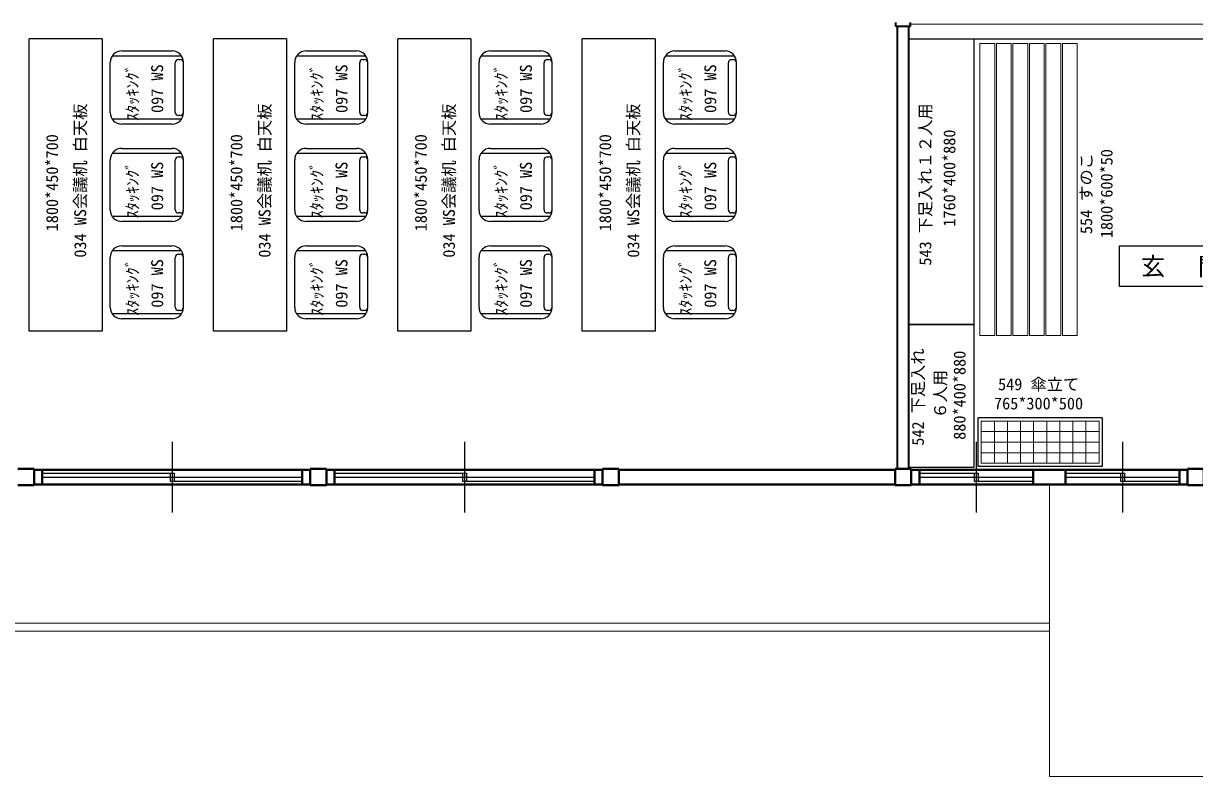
# Model space of a CAD drawing. Units: millimetres at full size, sheet at 1:50; details may follow other scales. Extents: x -14675 to 15005, y -12610 to 11367.
# Drawn here: x -7564 to -355, y -12610 to -7970 of the extents above; entities that cross this region are included whole.
import ezdxf
from ezdxf.enums import TextEntityAlignment as Align

# ---------------------------------------------------------------- set-up
doc = ezdxf.new("R2010")
doc.units = ezdxf.units.MM
doc.header["$LTSCALE"] = 50
for name, color, linetype, lineweight in [('0-2', 2, 'Continuous', 40), ('0-3', 7, 'Continuous', 25), ('0-4', 7, 'Continuous', 25), ('0-F', 4, 'Continuous', 18)]:
    doc.layers.add(name, color=color, linetype=linetype, lineweight=lineweight)
doc.styles.add('ＭＳ ゴシック', font='')
doc.styles.get('ＭＳ ゴシック').set_extended_font_data('MS Gothic')

msp = doc.modelspace()

# ---------------------------------------------------------------- linework, layer by layer
at = {"layer": '0-2', "color": 7, "lineweight": 25}
for p, q in [((-6648.58, -10547.15), (-6648.58, -10983.4)), ((-4848.59, -10547.15), (-4848.59, -10983.4)), ((-1698.59, -10547.15), (-1698.59, -10983.4)), ((-798.58, -10547.15), (-798.58, -10983.4)), ((-7448.59, -10740.28), (-6636.09, -10740.28)), ((-6661.08, -10740.28), (-6661.08, -10790.28)), ((-6636.09, -10740.28), (-6636.09, -10790.28)), ((-5648.59, -10740.28), (-4836.09, -10740.28)), ((-4861.08, -10740.28), (-4861.08, -10790.28)), ((-4836.09, -10740.28), (-4836.09, -10790.28)), ((-2048.59, -10740.28), (-1686.09, -10740.28)), ((-1711.09, -10740.28), (-1711.09, -10790.28)), ((-1686.09, -10740.28), (-1686.09, -10790.28)), ((-1148.59, -10740.28), (-786.09, -10740.28)), ((-811.08, -10740.28), (-811.08, -10790.28)), ((-786.09, -10740.28), (-786.09, -10790.28)), ((-7448.59, -10765.28), (-5848.58, -10765.28)), ((-6661.08, -10790.28), (-5848.58, -10790.28)), ((-5648.59, -10765.28), (-4048.59, -10765.28)), ((-4861.08, -10790.28), (-4048.59, -10790.28)), ((-2048.59, -10765.28), (-1348.59, -10765.28)), ((-1711.09, -10790.28), (-1348.59, -10790.28)), ((-1148.59, -10765.28), (-448.59, -10765.28)), ((-811.08, -10790.28), (-448.59, -10790.28))]:
    msp.add_line(p, q, dxfattribs=at)
at = {"layer": '0-2'}
for p, q in [((-7598.58, -10715.28), (-7498.58, -10715.28)), ((-7498.58, -10720.28), (-7498.58, -10715.28)), ((-5798.59, -10720.28), (-7498.58, -10720.28)), ((-7448.58, -10720.28), (-7448.58, -10810.28)), ((-5848.58, -10720.28), (-5848.58, -10810.28)), ((-5798.59, -10720.28), (-5798.59, -10715.28)), ((-5798.59, -10715.28), (-5698.59, -10715.28)), ((-5698.59, -10720.28), (-5698.59, -10715.28)), ((-3998.59, -10720.28), (-5698.59, -10720.28)), ((-5648.59, -10720.28), (-5648.59, -10810.28)), ((-4048.59, -10720.28), (-4048.59, -10810.28)), ((-3998.59, -10720.28), (-3998.59, -10715.28)), ((-3998.59, -10715.28), (-3898.59, -10715.28)), ((-3898.59, -10720.28), (-3898.59, -10715.28)), ((-2198.59, -10720.28), (-3898.59, -10720.28)), ((-2198.59, -10720.28), (-2198.59, -10715.28)), ((-2198.59, -10715.28), (-2098.59, -10715.28)), ((-2098.59, -10720.28), (-2098.59, -10715.28)), ((-398.59, -10720.28), (-2098.59, -10720.28)), ((-2048.59, -10720.28), (-2048.59, -10810.28)), ((-1348.59, -10720.28), (-1348.59, -10810.28)), ((-1148.59, -10720.28), (-1148.59, -10810.28)), ((-448.59, -10720.28), (-448.59, -10810.28)), ((-398.59, -10720.28), (-398.59, -10715.28)), ((-398.59, -10715.28), (-298.59, -10715.28)), ((-5798.59, -10810.28), (-7498.58, -10810.28)), ((-3998.59, -10810.28), (-5698.59, -10810.28)), ((-2198.59, -10810.28), (-3898.59, -10810.28)), ((-398.59, -10810.28), (-2098.59, -10810.28)), ((-7498.58, -10815.28), (-7598.58, -10815.28)), ((-5698.59, -10815.28), (-5798.59, -10815.28)), ((-3898.59, -10815.28), (-3998.59, -10815.28)), ((-2098.59, -10815.28), (-2198.59, -10815.28))]:
    msp.add_line(p, q, dxfattribs=at)
for points in [[(-7498.58, -10720.28), (-7498.58, -10810.28), (-7498.58, -10815.28)], [(-5798.59, -10720.28), (-5798.59, -10810.28), (-5798.59, -10815.28)], [(-5698.59, -10720.28), (-5698.59, -10810.28), (-5698.59, -10815.28)], [(-3998.59, -10720.28), (-3998.59, -10810.28), (-3998.59, -10815.28)], [(-3898.59, -10720.28), (-3898.59, -10810.28), (-3898.59, -10815.28)], [(-2198.59, -10720.28), (-2198.59, -10810.28), (-2198.59, -10815.28)], [(-2098.59, -10720.28), (-2098.59, -10810.28), (-2098.59, -10815.28)], [(-398.59, -10720.28), (-398.59, -10810.28), (-398.59, -10815.28)], [(-298.59, -10720.28), (-298.59, -10810.28), (-298.59, -10815.28), (-398.59, -10815.28)]]:
    msp.add_lwpolyline(points, dxfattribs=at)
at = {"layer": '0-3', "color": 3, "lineweight": 35}
for p, q in [((-2193.59, -7990.28), (-2193.59, -7965.28)), ((-2103.59, -7990.28), (-2193.59, -7990.28)), ((-2183.59, -10715.28), (-2183.59, -7990.28)), ((-2113.59, -10715.28), (-2113.59, -7990.28)), ((-2103.59, -7990.28), (-2103.59, -7965.28))]:
    msp.add_line(p, q, dxfattribs=at)
at = {"layer": '0-3', "color": 4, "lineweight": 18}
for p, q in [((-1248.59, -10810.28), (-1248.59, -12610.28)), ((-1248.59, -11665.28), (-12948.58, -11665.28)), ((-1248.59, -11715.28), (-12998.58, -11715.28)), ((2351.41, -12610.28), (-1248.59, -12610.28))]:
    msp.add_line(p, q, dxfattribs=at)
msp.add_lwpolyline([(-2113.59, -7975.28), (1541.41, -7975.28), (1541.41, -10715.28)], dxfattribs=at)
at = {"layer": '0-3'}
msp.add_lwpolyline([(-2113.59, -8065.28), (1451.41, -8065.28), (1451.41, -10715.28)], dxfattribs=at)
at = {"layer": '0-4'}
for p, q in [((-7528.86, -9865.28), (-7528.86, -8065.28)), ((-7078.86, -8065.28), (-7528.86, -8065.28)), ((-7078.86, -8065.28), (-7078.86, -9865.28)), ((-6394, -9865.28), (-6394, -8065.28)), ((-5944, -8065.28), (-6394, -8065.28)), ((-5944, -8065.28), (-5944, -9865.28)), ((-5259.14, -9865.28), (-5259.14, -8065.28)), ((-4809.14, -8065.28), (-5259.14, -8065.28)), ((-4809.14, -8065.28), (-4809.14, -9865.28)), ((-4124.28, -9865.28), (-4124.28, -8065.28)), ((-3674.28, -8065.28), (-4124.28, -8065.28)), ((-3674.28, -8065.28), (-3674.28, -9865.28)), ((-6958.86, -8140.28), (-6648.86, -8140.28)), ((-5824, -8140.28), (-5514, -8140.28)), ((-4689.14, -8140.28), (-4379.14, -8140.28)), ((-3554.28, -8140.28), (-3244.28, -8140.28)), ((-7028.86, -8520.28), (-7028.86, -8210.28)), ((-7015.76, -8170.28), (-6591.96, -8170.28)), ((-6628.86, -8518.15), (-6628.86, -8212.42)), ((-6608.86, -8192.42), (-6598.86, -8192.42)), ((-6578.86, -8518.15), (-6578.86, -8212.42)), ((-5894, -8520.28), (-5894, -8210.28)), ((-5880.9, -8170.28), (-5457.1, -8170.28)), ((-5494, -8518.15), (-5494, -8212.42)), ((-5474, -8192.42), (-5464, -8192.42)), ((-5444, -8518.15), (-5444, -8212.42)), ((-4759.14, -8520.28), (-4759.14, -8210.28)), ((-4746.04, -8170.28), (-4322.24, -8170.28)), ((-4359.14, -8518.15), (-4359.14, -8212.42)), ((-4339.14, -8192.42), (-4329.14, -8192.42)), ((-4309.14, -8518.15), (-4309.14, -8212.42)), ((-3624.28, -8520.28), (-3624.28, -8210.28)), ((-3611.18, -8170.28), (-3187.38, -8170.28)), ((-3224.28, -8518.15), (-3224.28, -8212.42)), ((-3204.28, -8192.42), (-3194.28, -8192.42)), ((-3174.28, -8518.15), (-3174.28, -8212.42)), ((-6591.42, -8560.28), (-7015.76, -8560.28)), ((-6598.86, -8538.15), (-6608.86, -8538.15)), ((-5456.56, -8560.28), (-5880.9, -8560.28)), ((-5464, -8538.15), (-5474, -8538.15)), ((-4321.69, -8560.28), (-4746.04, -8560.28)), ((-4329.14, -8538.15), (-4339.14, -8538.15)), ((-3186.83, -8560.28), (-3611.18, -8560.28)), ((-3194.28, -8538.15), (-3204.28, -8538.15)), ((-6648.86, -8590.28), (-6958.86, -8590.28)), ((-5514, -8590.28), (-5824, -8590.28)), ((-4379.14, -8590.28), (-4689.14, -8590.28)), ((-3244.28, -8590.28), (-3554.28, -8590.28)), ((-7015.76, -8770.28), (-6591.96, -8770.28)), ((-6958.86, -8740.28), (-6648.86, -8740.28)), ((-6608.86, -8792.42), (-6598.86, -8792.42)), ((-5880.9, -8770.28), (-5457.1, -8770.28)), ((-5824, -8740.28), (-5514, -8740.28)), ((-5474, -8792.42), (-5464, -8792.42)), ((-4746.04, -8770.28), (-4322.24, -8770.28)), ((-4689.14, -8740.28), (-4379.14, -8740.28)), ((-4339.14, -8792.42), (-4329.14, -8792.42)), ((-3611.18, -8770.28), (-3187.38, -8770.28)), ((-3554.28, -8740.28), (-3244.28, -8740.28)), ((-3204.28, -8792.42), (-3194.28, -8792.42)), ((-7028.86, -9120.28), (-7028.86, -8810.28)), ((-6628.86, -9118.15), (-6628.86, -8812.42)), ((-6578.86, -9118.15), (-6578.86, -8812.42)), ((-5894, -9120.28), (-5894, -8810.28)), ((-5494, -9118.15), (-5494, -8812.42)), ((-5444, -9118.15), (-5444, -8812.42)), ((-4759.14, -9120.28), (-4759.14, -8810.28)), ((-4359.14, -9118.15), (-4359.14, -8812.42)), ((-4309.14, -9118.15), (-4309.14, -8812.42)), ((-3624.28, -9120.28), (-3624.28, -8810.28)), ((-3224.28, -9118.15), (-3224.28, -8812.42)), ((-3174.28, -9118.15), (-3174.28, -8812.42)), ((-6598.86, -9138.15), (-6608.86, -9138.15)), ((-5464, -9138.15), (-5474, -9138.15)), ((-4329.14, -9138.15), (-4339.14, -9138.15)), ((-3194.28, -9138.15), (-3204.28, -9138.15)), ((-6591.42, -9160.28), (-7015.76, -9160.28)), ((-6648.86, -9190.28), (-6958.86, -9190.28)), ((-5456.56, -9160.28), (-5880.9, -9160.28)), ((-5514, -9190.28), (-5824, -9190.28)), ((-4321.69, -9160.28), (-4746.04, -9160.28)), ((-4379.14, -9190.28), (-4689.14, -9190.28)), ((-3186.83, -9160.28), (-3611.18, -9160.28)), ((-3244.28, -9190.28), (-3554.28, -9190.28)), ((-7015.76, -9370.28), (-6591.96, -9370.28)), ((-6958.86, -9340.28), (-6648.86, -9340.28)), ((-5880.9, -9370.28), (-5457.1, -9370.28)), ((-5824, -9340.28), (-5514, -9340.28)), ((-4746.04, -9370.28), (-4322.24, -9370.28)), ((-4689.14, -9340.28), (-4379.14, -9340.28)), ((-3611.18, -9370.28), (-3187.38, -9370.28)), ((-3554.28, -9340.28), (-3244.28, -9340.28)), ((-7028.86, -9720.28), (-7028.86, -9410.28)), ((-6628.86, -9718.15), (-6628.86, -9412.42)), ((-6608.86, -9392.42), (-6598.86, -9392.42)), ((-6578.86, -9718.15), (-6578.86, -9412.42)), ((-5894, -9720.28), (-5894, -9410.28)), ((-5494, -9718.15), (-5494, -9412.42)), ((-5474, -9392.42), (-5464, -9392.42)), ((-5444, -9718.15), (-5444, -9412.42)), ((-4759.14, -9720.28), (-4759.14, -9410.28)), ((-4359.14, -9718.15), (-4359.14, -9412.42)), ((-4339.14, -9392.42), (-4329.14, -9392.42)), ((-4309.14, -9718.15), (-4309.14, -9412.42)), ((-3624.28, -9720.28), (-3624.28, -9410.28)), ((-3224.28, -9718.15), (-3224.28, -9412.42)), ((-3204.28, -9392.42), (-3194.28, -9392.42)), ((-3174.28, -9718.15), (-3174.28, -9412.42)), ((-6591.42, -9760.28), (-7015.76, -9760.28)), ((-6648.86, -9790.28), (-6958.86, -9790.28)), ((-6598.86, -9738.15), (-6608.86, -9738.15)), ((-5456.56, -9760.28), (-5880.9, -9760.28)), ((-5514, -9790.28), (-5824, -9790.28)), ((-5464, -9738.15), (-5474, -9738.15)), ((-4321.69, -9760.28), (-4746.04, -9760.28)), ((-4379.14, -9790.28), (-4689.14, -9790.28)), ((-4329.14, -9738.15), (-4339.14, -9738.15)), ((-3186.83, -9760.28), (-3611.18, -9760.28)), ((-3244.28, -9790.28), (-3554.28, -9790.28)), ((-3194.28, -9738.15), (-3204.28, -9738.15)), ((-7078.86, -9865.28), (-7528.86, -9865.28)), ((-5944, -9865.28), (-6394, -9865.28)), ((-4809.14, -9865.28), (-5259.14, -9865.28)), ((-3674.28, -9865.28), (-4124.28, -9865.28)), ((-1687.76, -10699.77), (-1687.76, -10399.77)), ((-922.77, -10399.77), (-1687.76, -10399.77))]:
    msp.add_line(p, q, dxfattribs=at)
at = {"layer": '0-4', "color": 4, "lineweight": 18}
for p, q in [((-1676.54, -9893.33), (-1676.54, -8093.33)), ((-1676.54, -8093.33), (-1584.87, -8093.33)), ((-1584.87, -9893.33), (-1584.87, -8093.33)), ((-1574.87, -9893.33), (-1574.87, -8093.33)), ((-1574.87, -8093.33), (-1483.21, -8093.33)), ((-1483.21, -9893.33), (-1483.21, -8093.33)), ((-1473.21, -9893.33), (-1473.21, -8093.33)), ((-1473.21, -8093.33), (-1381.54, -8093.33)), ((-1381.54, -9893.33), (-1381.54, -8093.33)), ((-1371.54, -9893.33), (-1371.54, -8093.33)), ((-1371.54, -8093.33), (-1279.87, -8093.33)), ((-1279.87, -9893.33), (-1279.87, -8093.33)), ((-1269.87, -9893.33), (-1269.87, -8093.33)), ((-1269.87, -8093.33), (-1178.21, -8093.33)), ((-1178.21, -9893.33), (-1178.21, -8093.33)), ((-1168.21, -9893.33), (-1168.21, -8093.33)), ((-1168.21, -8093.33), (-1076.54, -8093.33)), ((-1584.87, -9893.33), (-1676.54, -9893.33)), ((-1483.21, -9893.33), (-1574.87, -9893.33)), ((-1381.54, -9893.33), (-1473.21, -9893.33)), ((-1279.87, -9893.33), (-1371.54, -9893.33)), ((-1178.21, -9893.33), (-1269.87, -9893.33)), ((-942.77, -10419.77), (-1667.76, -10419.77)), ((-1667.76, -10679.77), (-1667.76, -10419.77)), ((-1587.21, -10679.77), (-1587.21, -10419.77)), ((-1506.65, -10679.77), (-1506.65, -10419.77)), ((-1426.1, -10679.77), (-1426.1, -10419.77)), ((-1345.54, -10679.77), (-1345.54, -10419.77)), ((-1264.99, -10679.77), (-1264.99, -10419.77)), ((-1184.43, -10679.77), (-1184.43, -10419.77)), ((-1103.88, -10679.77), (-1103.88, -10419.77)), ((-1023.32, -10679.77), (-1023.32, -10419.77)), ((-942.77, -10484.77), (-1667.76, -10484.77)), ((-942.77, -10549.77), (-1667.76, -10549.77)), ((-942.77, -10614.77), (-1667.76, -10614.77))]:
    msp.add_line(p, q, dxfattribs=at)
at = {"layer": '0-4'}
for points in [[(-1713.59, -9825.28), (-2113.59, -9825.28), (-2113.59, -8065.28), (-1713.59, -8065.28)], [(-1713.59, -10706.01), (-2113.59, -10706.01), (-2113.59, -9826.01), (-1713.59, -9826.01)]]:
    msp.add_lwpolyline(points, close=True, dxfattribs=at)
at = {"layer": '0-4', "color": 4, "lineweight": 18}
for points in [[(-1076.54, -8093.33), (-1076.54, -9893.33), (-1168.21, -9893.33)], [(-942.77, -10419.77), (-942.77, -10679.77), (-1667.76, -10679.77)]]:
    msp.add_lwpolyline(points, dxfattribs=at)
at = {"layer": '0-4'}
msp.add_lwpolyline([(-922.77, -10399.77), (-922.77, -10699.77), (-1687.76, -10699.77)], dxfattribs=at)
for centre, radius, start, end in [((-6958.86, -8210.28), 70, 90, 180), ((-6648.86, -8210.28), 70, 0, 90), ((-5824, -8210.28), 70, 90, 180), ((-5514, -8210.28), 70, 0, 90), ((-4689.14, -8210.28), 70, 90, 180), ((-4379.14, -8210.28), 70, 0, 90), ((-3554.28, -8210.28), 70, 90, 180), ((-3244.28, -8210.28), 70, 0, 90), ((-6608.86, -8212.42), 20, 90, 180), ((-6598.86, -8212.42), 20, 0, 90), ((-5474, -8212.42), 20, 90, 180), ((-5464, -8212.42), 20, 0, 90), ((-4339.14, -8212.42), 20, 90, 180), ((-4329.14, -8212.42), 20, 0, 90), ((-3204.28, -8212.42), 20, 90, 180), ((-3194.28, -8212.42), 20, 0, 90), ((-6958.86, -8520.28), 70, 180, 270), ((-6648.86, -8520.28), 70, 270, 0), ((-6608.86, -8518.15), 20, 180, 270), ((-6598.86, -8518.15), 20, 270, 0), ((-5824, -8520.28), 70, 180, 270), ((-5514, -8520.28), 70, 270, 0), ((-5474, -8518.15), 20, 180, 270), ((-5464, -8518.15), 20, 270, 0), ((-4689.14, -8520.28), 70, 180, 270), ((-4379.14, -8520.28), 70, 270, 0), ((-4339.14, -8518.15), 20, 180, 270), ((-4329.14, -8518.15), 20, 270, 0), ((-3554.28, -8520.28), 70, 180, 270), ((-3244.28, -8520.28), 70, 270, 0), ((-3204.28, -8518.15), 20, 180, 270), ((-3194.28, -8518.15), 20, 270, 0), ((-6958.86, -8810.28), 70, 90, 180), ((-6648.86, -8810.28), 70, 0, 90), ((-6608.86, -8812.42), 20, 90, 180), ((-6598.86, -8812.42), 20, 0, 90), ((-5824, -8810.28), 70, 90, 180), ((-5514, -8810.28), 70, 0, 90), ((-5474, -8812.42), 20, 90, 180), ((-5464, -8812.42), 20, 0, 90), ((-4689.14, -8810.28), 70, 90, 180), ((-4379.14, -8810.28), 70, 0, 90), ((-4339.14, -8812.42), 20, 90, 180), ((-4329.14, -8812.42), 20, 0, 90), ((-3554.28, -8810.28), 70, 90, 180), ((-3244.28, -8810.28), 70, 0, 90), ((-3204.28, -8812.42), 20, 90, 180), ((-3194.28, -8812.42), 20, 0, 90), ((-6958.86, -9120.28), 70, 180, 270), ((-6648.86, -9120.28), 70, 270, 0), ((-6608.86, -9118.15), 20, 180, 270), ((-6598.86, -9118.15), 20, 270, 0), ((-5824, -9120.28), 70, 180, 270), ((-5514, -9120.28), 70, 270, 0), ((-5474, -9118.15), 20, 180, 270), ((-5464, -9118.15), 20, 270, 0), ((-4689.14, -9120.28), 70, 180, 270), ((-4379.14, -9120.28), 70, 270, 0), ((-4339.14, -9118.15), 20, 180, 270), ((-4329.14, -9118.15), 20, 270, 0), ((-3554.28, -9120.28), 70, 180, 270), ((-3244.28, -9120.28), 70, 270, 0), ((-3204.28, -9118.15), 20, 180, 270), ((-3194.28, -9118.15), 20, 270, 0), ((-6958.86, -9410.28), 70, 90, 180), ((-6648.86, -9410.28), 70, 0, 90), ((-5824, -9410.28), 70, 90, 180), ((-5514, -9410.28), 70, 0, 90), ((-4689.14, -9410.28), 70, 90, 180), ((-4379.14, -9410.28), 70, 0, 90), ((-3554.28, -9410.28), 70, 90, 180), ((-3244.28, -9410.28), 70, 0, 90), ((-6608.86, -9412.42), 20, 90, 180), ((-6598.86, -9412.42), 20, 0, 90), ((-5474, -9412.42), 20, 90, 180), ((-5464, -9412.42), 20, 0, 90), ((-4339.14, -9412.42), 20, 90, 180), ((-4329.14, -9412.42), 20, 0, 90), ((-3204.28, -9412.42), 20, 90, 180), ((-3194.28, -9412.42), 20, 0, 90), ((-6958.86, -9720.28), 70, 180, 270), ((-6648.86, -9720.28), 70, 270, 0), ((-6608.86, -9718.15), 20, 180, 270), ((-6598.86, -9718.15), 20, 270, 0), ((-5824, -9720.28), 70, 180, 270), ((-5514, -9720.28), 70, 270, 0), ((-5474, -9718.15), 20, 180, 270), ((-5464, -9718.15), 20, 270, 0), ((-4689.14, -9720.28), 70, 180, 270), ((-4379.14, -9720.28), 70, 270, 0), ((-4339.14, -9718.15), 20, 180, 270), ((-4329.14, -9718.15), 20, 270, 0), ((-3554.28, -9720.28), 70, 180, 270), ((-3244.28, -9720.28), 70, 270, 0), ((-3204.28, -9718.15), 20, 180, 270), ((-3194.28, -9718.15), 20, 270, 0)]:
    msp.add_arc(centre, radius, start, end, dxfattribs=at)
at = {"layer": '0-F', "color": 7, "lineweight": 25}
msp.add_lwpolyline([(-816.66, -9591.29), (-816.66, -9341.29), (-66.66, -9341.29), (-66.66, -9591.29)], close=True, dxfattribs=at)

# ---------------------------------------------------------------- texts
at = {"layer": '0-4', "color": 4, "style": 'ＭＳ ゴシック'}
for s, p in [('ｽﾀｯｷﾝｸﾞ', (-6833.42, -8571.81)), ('097 WS', (-6681.78, -8521.81)), ('ｽﾀｯｷﾝｸﾞ', (-5698.56, -8571.81)), ('097 WS', (-5546.92, -8521.81)), ('ｽﾀｯｷﾝｸﾞ', (-4563.7, -8571.81)), ('097 WS', (-4412.05, -8521.81)), ('ｽﾀｯｷﾝｸﾞ', (-3428.84, -8571.81)), ('097 WS', (-3277.19, -8521.81)), ('034 WS会議机 白天板', (-7155.51, -9413.34)), ('034 WS会議机 白天板', (-6020.65, -9413.34)), ('034 WS会議机 白天板', (-4885.78, -9413.34)), ('034 WS会議机 白天板', (-3750.92, -9413.34)), ('543 下足入れ１２人用', (-1953.46, -9462.37)), ('1760*400*880', (-1805.34, -9222.49)), ('1800*450*700', (-7328.69, -9251.08)), ('1800*450*700', (-6193.83, -9251.08)), ('1800*450*700', (-5058.97, -9251.08)), ('1800*450*700', (-3924.11, -9251.08)), ('554 すのこ', (-963.3, -9268.19)), ('1800*600*50', (-837.57, -9293.19)), ('ｽﾀｯｷﾝｸﾞ', (-6833.42, -9171.8)), ('097 WS', (-6681.78, -9121.8)), ('ｽﾀｯｷﾝｸﾞ', (-5698.56, -9171.8)), ('097 WS', (-5546.92, -9121.8)), ('ｽﾀｯｷﾝｸﾞ', (-4563.7, -9171.8)), ('097 WS', (-4412.05, -9121.8)), ('ｽﾀｯｷﾝｸﾞ', (-3428.84, -9171.8)), ('097 WS', (-3277.19, -9121.8)), ('097 WS', (-6681.78, -9721.8)), ('097 WS', (-5546.92, -9721.8)), ('097 WS', (-4412.05, -9721.8)), ('097 WS', (-3277.19, -9721.8)), ('ｽﾀｯｷﾝｸﾞ', (-6833.42, -9771.8)), ('ｽﾀｯｷﾝｸﾞ', (-5698.56, -9771.8)), ('ｽﾀｯｷﾝｸﾞ', (-4563.7, -9771.8)), ('ｽﾀｯｷﾝｸﾞ', (-3428.84, -9771.8)), ('542 下足入れ', (-1999.04, -10571.71)), ('880*400*880', (-1742.68, -10535.31)), ('６人用', (-1862.31, -10404.62))]:
    msp.add_text(s, height=73.31, rotation=90, dxfattribs=at).set_placement(p, align=Align.BOTTOM_LEFT)
for s, p in [('549 傘立て', (-1564.51, -10252.21)), ('765*300*500', (-1589.51, -10370.26))]:
    msp.add_text(s, height=73.31, dxfattribs=at).set_placement(p, align=Align.BOTTOM_LEFT)
at = {"layer": '0-F', "color": 7, "insert": (-685.41, -9535.08), "char_height": 110, "attachment_point": 7, "style": 'ＭＳ ゴシック'}
msp.add_mtext('\\T1.17;玄\u3000関', dxfattribs=at)

doc.saveas('drawing.dxf')
